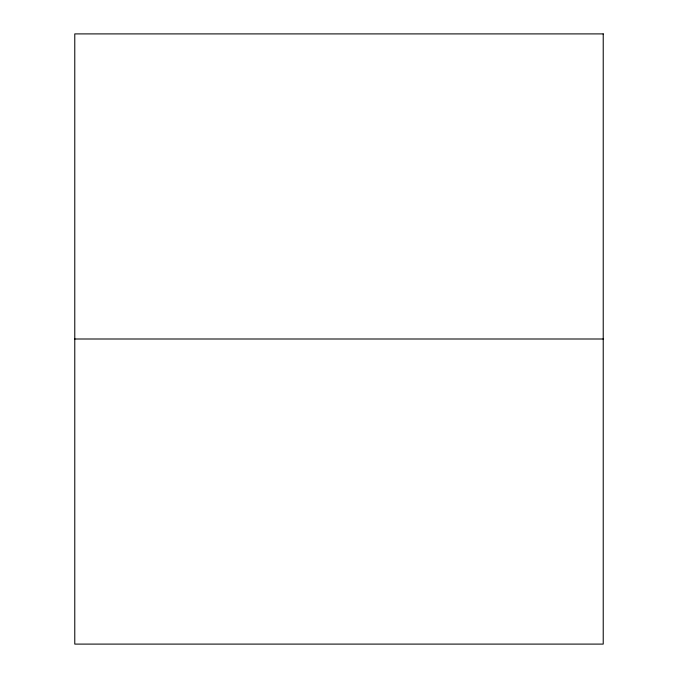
<?xml version="1.0" encoding="UTF-8"?>
<svg xmlns="http://www.w3.org/2000/svg" width="678" height="678" viewBox="0 0 678 678"><rect width="100%" height="100%" fill="white"/><g stroke="black" fill="none" stroke-linecap="round" stroke-linejoin="round"><path stroke-width="1.02" d="M74.775 339L603.225 339M603.225 33.9L74.775 33.9L74.775 644.1L603.225 644.1L603.225 33.9"/></g></svg>
